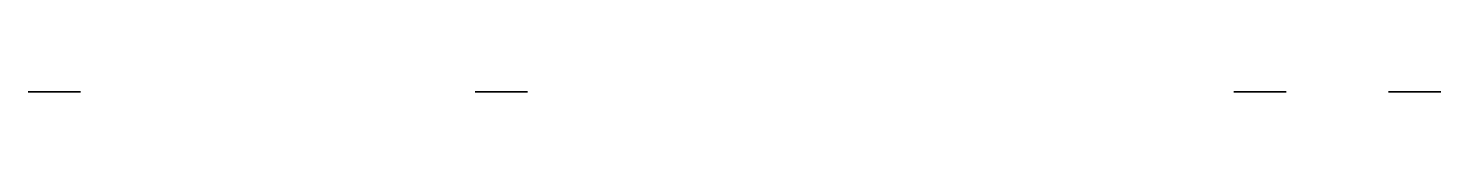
# Model space of a CAD drawing. Header units: millimetres. Extents: x -5 to 103, y 67 to 67.
import ezdxf

# ---------------------------------------------------------------- set-up
doc = ezdxf.new("R2010")
doc.units = ezdxf.units.MM

msp = doc.modelspace()

# ---------------------------------------------------------------- linework, layer by layer
at = {"extrusion": (0, 1, -2.22045e-16)}
for centre in [(2.84, 6.5, 66.86), (-31.33, 7.19, 66.86), (-89.33, 7.19, 66.86), (-101.16, 6.5, 66.86)]:
    msp.add_circle(centre, 2, dxfattribs=at)

doc.saveas('drawing.dxf')
